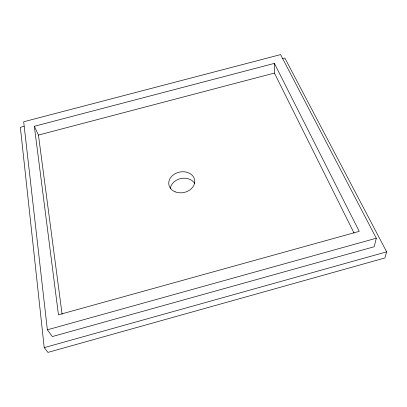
<?xml version="1.0" encoding="UTF-8"?>
<svg xmlns="http://www.w3.org/2000/svg" width="407" height="407" viewBox="0 0 407 407"><rect width="100%" height="100%" fill="white"/><g stroke="black" fill="none" stroke-linecap="round" stroke-linejoin="round"><path stroke-width="0.61" d="M376.312 238.227L374.165 246.749L52.31 336.564L47.36 329.812L23.687 121.769L280.576 54.609L376.312 238.227L47.36 329.812M282.397 58.684L284.859 58.043L386.65 251.847L384.89 257.977L47.955 352.391L44.215 347.644L20.35 127.289L24.038 126.323M44.215 347.644L386.65 251.847M34.341 126.287L274.399 63.39L359.228 231.354L58.45 314.809L34.341 126.287L38.451 135.068L62.098 314.255M38.451 135.068L274.404 73.062L274.399 63.39M274.404 73.062L354.07 233.119M170.263 188.675A12.922 10.379 -11.5 0 1 180.973 178.505A12.922 10.379 -11.5 0 1 194.816 183.679M175.132 191.829A13.105 10.44 -11.5 0 0 194.76 181.456A13.105 10.44 -11.5 0 0 175.356 173.596A13.105 10.44 -11.5 0 0 175.132 191.829"/></g></svg>
